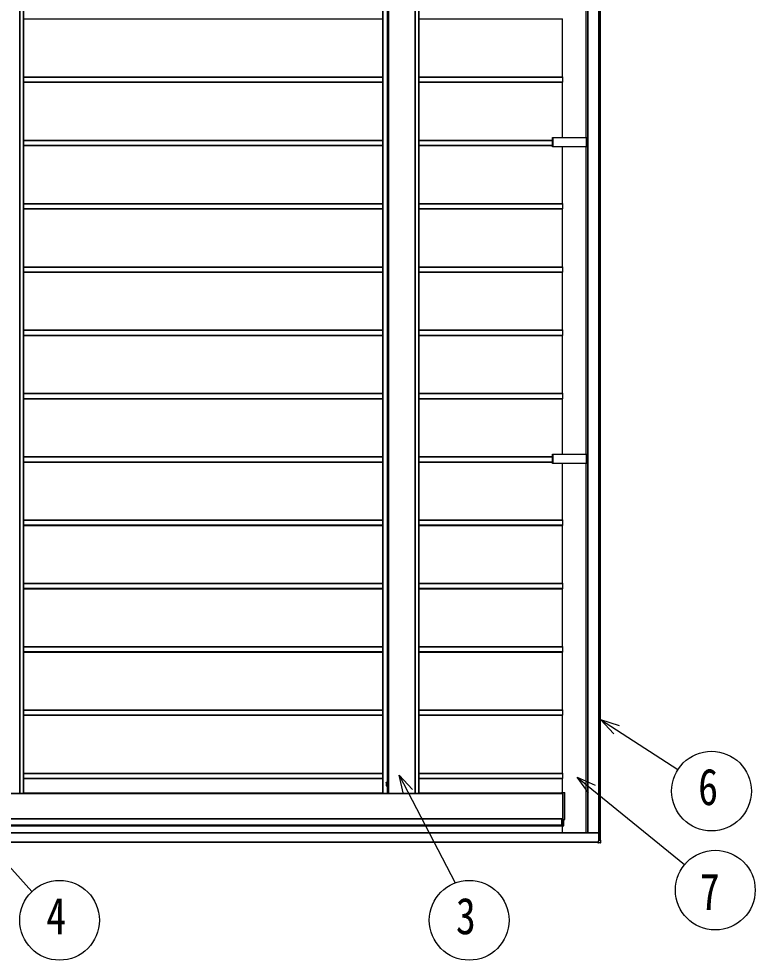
# Model space of a CAD drawing. Units: millimetres, scale not verified. Extents: x -14717 to 14718, y -10397 to 10401.
# Drawn here: x -1995 to 331, y -3821 to -848 of the extents above; entities that cross this region are included whole.
import ezdxf
from ezdxf.enums import TextEntityAlignment as Align

# ---------------------------------------------------------------- set-up
doc = ezdxf.new("R2010")
doc.units = ezdxf.units.MM
doc.header["$LTSCALE"] = 50
doc.layers.add('0-5_YKK_A1', color=4, linetype='Continuous')
doc.layers.add('0-6_YKK_D', color=6, linetype='Continuous')
doc.styles.add('ＭＳ ゴシック', font='')
doc.styles.get('ＭＳ ゴシック').set_extended_font_data('MS Gothic')

msp = doc.modelspace()

# ---------------------------------------------------------------- linework, layer by layer
at = {"layer": '0-5_YKK_A1'}
for p, q in [((-162.44, -3442.5), (-162.44, 1953.5)), ((-162.13, -3442.5), (-162.13, 1953.5)), ((-162.11, -3442.5), (-162.11, 1953.5)), ((-161.8, -3442.5), (-161.8, 1953.5)), ((-157.6, -3442.5), (-157.6, 1953.5)), ((-157.12, -3442.5), (-157.12, 1953.5)), ((-197.17, 1930.5), (-197.17, -3419.5)), ((-197.17, -3419.5), (-197.17, 1930.5)), ((-197.14, -3419.5), (-197.14, 1930.5)), ((-196.62, -3419.5), (-196.62, 1930.5)), ((-1992.23, 1805), (-1992.23, -3294)), ((-1991.75, -3294), (-1991.75, 1805)), ((-1980.71, 1805), (-1980.71, -3294)), ((-1980.23, -3294), (-1980.23, 1805)), ((-845.97, 1805), (-845.97, -3294)), ((-845.97, 1803.5), (-845.97, -3292.5)), ((-845.92, 1805), (-845.92, -3294)), ((-845.4, 1805), (-845.4, -3294)), ((-827.46, 1805), (-827.46, -3294)), ((-826.94, 1805), (-826.94, -3294)), ((-742.99, 1805), (-742.99, -3294)), ((-742.51, -3294), (-742.51, 1805)), ((-731.47, 1805), (-731.47, -3294)), ((-730.99, -3294), (-730.99, 1805)), ((-831.91, 1769.73), (-831.91, -3258.73)), ((-830.88, 1769.8), (-830.88, -3258.8)), ((-202.66, -1222.4), (-202.66, -252.4)), ((-202.56, -1222.4), (-202.56, -252.4)), ((-1980.23, -847.8), (-845.97, -847.8)), ((-730.99, -847.8), (-277.77, -847.8)), ((-277.77, -1030.5), (-277.77, -847.8)), ((-1980.23, -1030.5), (-845.97, -1030.5)), ((-1980.23, -1031.5), (-845.97, -1031.5)), ((-730.99, -1030.5), (-276.67, -1030.5)), ((-730.99, -1031.5), (-276.64, -1031.5)), ((-276.64, -1046.5), (-276.64, -1031.5)), ((-1980.23, -1046.5), (-845.97, -1046.5)), ((-1980.23, -1047.5), (-845.97, -1047.5)), ((-1980.23, -1047.8), (-845.97, -1047.8)), ((-730.99, -1046.5), (-276.64, -1046.5)), ((-730.99, -1047.5), (-276.67, -1047.5)), ((-730.99, -1047.8), (-277.77, -1047.8)), ((-277.77, -1222.4), (-277.77, -1047.8)), ((-1980.23, -1230.5), (-845.97, -1230.5)), ((-1980.23, -1231.5), (-845.97, -1231.5)), ((-1980.23, -1246.5), (-845.97, -1246.5)), ((-1980.23, -1247.5), (-845.97, -1247.5)), ((-1980.23, -1247.8), (-845.97, -1247.8)), ((-730.99, -1230.5), (-308.61, -1230.5)), ((-730.99, -1231.5), (-308.61, -1231.5)), ((-730.99, -1246.5), (-308.61, -1246.5)), ((-730.99, -1247.5), (-308.61, -1247.5)), ((-730.99, -1247.8), (-308.61, -1247.8)), ((-308.61, -1222.4), (-308.61, -1252.4)), ((-308.61, -1222.4), (-308.54, -1222.4)), ((-308.61, -1222.4), (-308.61, -1222.4)), ((-308.61, -1222.4), (-308.61, -1252.4)), ((-308.54, -1222.4), (-308.23, -1222.4)), ((-308.54, -1252.4), (-308.54, -1222.4)), ((-308.23, -1222.4), (-201.17, -1222.4)), ((-308.23, -1222.4), (-308.23, -1252.4)), ((-201.17, -1222.4), (-200.32, -1222.4)), ((-201.17, -1252.4), (-201.17, -1222.4)), ((-200.32, -1222.4), (-198.43, -1222.4)), ((-200.32, -1222.4), (-200.32, -1252.4)), ((-198.43, -1222.4), (-197.58, -1222.4)), ((-198.43, -1252.4), (-198.43, -1222.4)), ((-197.58, -1222.4), (-197.17, -1222.4)), ((-197.58, -1222.4), (-197.58, -1252.4)), ((-308.61, -1252.4), (-308.54, -1252.4)), ((-308.61, -1252.4), (-308.61, -1252.4)), ((-308.23, -1252.4), (-308.54, -1252.4)), ((-201.17, -1252.4), (-308.23, -1252.4)), ((-277.77, -1430.5), (-277.77, -1252.4)), ((-202.66, -2222.4), (-202.66, -1252.4)), ((-202.56, -2222.4), (-202.56, -1252.4)), ((-200.32, -1252.4), (-201.17, -1252.4)), ((-198.43, -1252.4), (-200.32, -1252.4)), ((-197.58, -1252.4), (-198.43, -1252.4)), ((-197.17, -1252.4), (-197.58, -1252.4)), ((-1980.23, -1430.5), (-845.97, -1430.5)), ((-1980.23, -1431.5), (-845.97, -1431.5)), ((-1980.23, -1446.5), (-845.97, -1446.5)), ((-1980.23, -1447.5), (-845.97, -1447.5)), ((-1980.23, -1447.8), (-845.97, -1447.8)), ((-730.99, -1430.5), (-276.67, -1430.5)), ((-730.99, -1431.5), (-276.64, -1431.5)), ((-730.99, -1446.5), (-276.64, -1446.5)), ((-730.99, -1447.5), (-276.67, -1447.5)), ((-730.99, -1447.8), (-277.77, -1447.8)), ((-277.77, -1630.5), (-277.77, -1447.8)), ((-276.64, -1446.5), (-276.64, -1431.5)), ((-1980.23, -1630.5), (-845.97, -1630.5)), ((-1980.23, -1631.5), (-845.97, -1631.5)), ((-730.99, -1630.5), (-276.67, -1630.5)), ((-730.99, -1631.5), (-276.64, -1631.5)), ((-276.64, -1646.5), (-276.64, -1631.5)), ((-1980.23, -1646.5), (-845.97, -1646.5)), ((-1980.23, -1647.5), (-845.97, -1647.5)), ((-1980.23, -1647.8), (-845.97, -1647.8)), ((-730.99, -1646.5), (-276.64, -1646.5)), ((-730.99, -1647.5), (-276.67, -1647.5)), ((-730.99, -1647.8), (-277.77, -1647.8)), ((-277.77, -1830.5), (-277.77, -1647.8)), ((-1980.23, -1830.5), (-845.97, -1830.5)), ((-1980.23, -1831.5), (-845.97, -1831.5)), ((-730.99, -1830.5), (-276.67, -1830.5)), ((-730.99, -1831.5), (-276.64, -1831.5)), ((-276.64, -1846.5), (-276.64, -1831.5)), ((-1980.23, -1846.5), (-845.97, -1846.5)), ((-1980.23, -1847.5), (-845.97, -1847.5)), ((-1980.23, -1847.8), (-845.97, -1847.8)), ((-730.99, -1846.5), (-276.64, -1846.5)), ((-730.99, -1847.5), (-276.67, -1847.5)), ((-730.99, -1847.8), (-277.77, -1847.8)), ((-277.77, -2030.5), (-277.77, -1847.8)), ((-1980.23, -2030.5), (-845.97, -2030.5)), ((-1980.23, -2031.5), (-845.97, -2031.5)), ((-1980.23, -2046.5), (-845.97, -2046.5)), ((-1980.23, -2047.5), (-845.97, -2047.5)), ((-1980.23, -2047.8), (-845.97, -2047.8)), ((-730.99, -2030.5), (-276.67, -2030.5)), ((-730.99, -2031.5), (-276.64, -2031.5)), ((-730.99, -2046.5), (-276.64, -2046.5)), ((-730.99, -2047.5), (-276.67, -2047.5)), ((-730.99, -2047.8), (-277.77, -2047.8)), ((-277.77, -2222.4), (-277.77, -2047.8)), ((-276.64, -2046.5), (-276.64, -2031.5)), ((-308.61, -2222.4), (-308.61, -2252.4)), ((-308.61, -2222.4), (-308.54, -2222.4)), ((-308.61, -2222.4), (-308.61, -2222.4)), ((-308.61, -2222.4), (-308.61, -2252.4)), ((-308.54, -2222.4), (-308.23, -2222.4)), ((-308.54, -2252.4), (-308.54, -2222.4)), ((-308.23, -2222.4), (-201.17, -2222.4)), ((-308.23, -2222.4), (-308.23, -2252.4)), ((-201.17, -2222.4), (-200.32, -2222.4)), ((-201.17, -2252.4), (-201.17, -2222.4)), ((-200.32, -2222.4), (-198.43, -2222.4)), ((-200.32, -2222.4), (-200.32, -2252.4)), ((-198.43, -2222.4), (-197.58, -2222.4)), ((-198.43, -2252.4), (-198.43, -2222.4)), ((-197.58, -2222.4), (-197.17, -2222.4)), ((-197.58, -2222.4), (-197.58, -2252.4)), ((-1980.23, -2230.5), (-845.97, -2230.5)), ((-1980.23, -2231.5), (-845.97, -2231.5)), ((-1980.23, -2246.5), (-845.97, -2246.5)), ((-1980.23, -2247.5), (-845.97, -2247.5)), ((-1980.23, -2247.8), (-845.97, -2247.8)), ((-730.99, -2230.5), (-308.61, -2230.5)), ((-730.99, -2231.5), (-308.61, -2231.5)), ((-730.99, -2246.5), (-308.61, -2246.5)), ((-730.99, -2247.5), (-308.61, -2247.5)), ((-730.99, -2247.8), (-308.61, -2247.8)), ((-308.61, -2252.4), (-308.54, -2252.4)), ((-308.61, -2252.4), (-308.61, -2252.4)), ((-308.23, -2252.4), (-308.54, -2252.4)), ((-201.17, -2252.4), (-308.23, -2252.4)), ((-277.77, -2430.5), (-277.77, -2252.4)), ((-202.66, -3419.5), (-202.66, -2252.4)), ((-202.56, -3419.5), (-202.56, -2252.4)), ((-200.32, -2252.4), (-201.17, -2252.4)), ((-198.43, -2252.4), (-200.32, -2252.4)), ((-197.58, -2252.4), (-198.43, -2252.4)), ((-197.17, -2252.4), (-197.58, -2252.4)), ((-1980.23, -2430.5), (-845.97, -2430.5)), ((-1980.23, -2431.5), (-845.97, -2431.5)), ((-730.99, -2430.5), (-276.67, -2430.5)), ((-730.99, -2431.5), (-276.64, -2431.5)), ((-276.64, -2446.5), (-276.64, -2431.5)), ((-1980.23, -2446.5), (-845.97, -2446.5)), ((-1980.23, -2447.5), (-845.97, -2447.5)), ((-1980.23, -2447.8), (-845.97, -2447.8)), ((-730.99, -2446.5), (-276.64, -2446.5)), ((-730.99, -2447.5), (-276.67, -2447.5)), ((-730.99, -2447.8), (-277.77, -2447.8)), ((-277.77, -2630.5), (-277.77, -2447.8)), ((-1980.23, -2630.5), (-845.97, -2630.5)), ((-1980.23, -2631.5), (-845.97, -2631.5)), ((-1980.23, -2646.5), (-845.97, -2646.5)), ((-730.99, -2630.5), (-276.67, -2630.5)), ((-730.99, -2631.5), (-276.64, -2631.5)), ((-730.99, -2646.5), (-276.64, -2646.5)), ((-276.64, -2646.5), (-276.64, -2631.5)), ((-1980.23, -2647.5), (-845.97, -2647.5)), ((-1980.23, -2647.8), (-845.97, -2647.8)), ((-730.99, -2647.5), (-276.67, -2647.5)), ((-730.99, -2647.8), (-277.77, -2647.8)), ((-277.77, -2830.5), (-277.77, -2647.8)), ((-1980.23, -2830.5), (-845.97, -2830.5)), ((-1980.23, -2831.5), (-845.97, -2831.5)), ((-1980.23, -2846.5), (-845.97, -2846.5)), ((-1980.23, -2847.5), (-845.97, -2847.5)), ((-1980.23, -2847.8), (-845.97, -2847.8)), ((-730.99, -2830.5), (-276.67, -2830.5)), ((-730.99, -2831.5), (-276.64, -2831.5)), ((-730.99, -2846.5), (-276.64, -2846.5)), ((-730.99, -2847.5), (-276.67, -2847.5)), ((-730.99, -2847.8), (-277.77, -2847.8)), ((-277.77, -3030.5), (-277.77, -2847.8)), ((-276.64, -2846.5), (-276.64, -2831.5)), ((-1980.23, -3030.5), (-845.97, -3030.5)), ((-1980.23, -3031.5), (-845.97, -3031.5)), ((-730.99, -3030.5), (-276.67, -3030.5)), ((-730.99, -3031.5), (-276.64, -3031.5)), ((-276.64, -3046.5), (-276.64, -3031.5)), ((-1980.23, -3046.5), (-845.97, -3046.5)), ((-1980.23, -3047.5), (-845.97, -3047.5)), ((-1980.23, -3047.8), (-845.97, -3047.8)), ((-730.99, -3046.5), (-276.64, -3046.5)), ((-730.99, -3047.5), (-276.67, -3047.5)), ((-730.99, -3047.8), (-277.77, -3047.8)), ((-277.77, -3230.5), (-277.77, -3047.8)), ((-1980.23, -3230.5), (-845.97, -3230.5)), ((-1980.23, -3231.5), (-845.97, -3231.5)), ((-730.99, -3230.5), (-276.67, -3230.5)), ((-730.99, -3231.5), (-276.64, -3231.5)), ((-276.64, -3246.5), (-276.64, -3231.5)), ((-1980.23, -3246.5), (-845.97, -3246.5)), ((-1980.23, -3247.5), (-845.97, -3247.5)), ((-1980.23, -3247.8), (-845.97, -3247.8)), ((-835.01, -3259.5), (-834.56, -3258.73)), ((-835.01, -3259.5), (-835.01, -3269.5)), ((-835.01, -3269.5), (-834.56, -3270.27)), ((-834.56, -3258.73), (-831.01, -3258.73)), ((-834.56, -3261.61), (-831.01, -3261.61)), ((-834.56, -3267.39), (-831.01, -3267.39)), ((-834.56, -3270.27), (-831.01, -3270.27)), ((-831.91, -3270.27), (-831.91, -3294)), ((-831.01, -3258.73), (-831.01, -3270.27)), ((-831.01, -3258.8), (-829.81, -3258.8)), ((-831.01, -3270.2), (-829.81, -3270.2)), ((-830.88, -3270.2), (-830.88, -3294)), ((-730.99, -3246.5), (-276.64, -3246.5)), ((-730.99, -3247.5), (-276.67, -3247.5)), ((-730.99, -3247.8), (-277.77, -3247.8)), ((-277.77, -3291.5), (-277.77, -3247.8)), ((-4589.52, -3294.5), (-276.02, -3294.5)), ((-4589.52, -3295), (-276.02, -3295)), ((-2076.18, -3294), (-1992.23, -3294)), ((-1992.23, -3294), (-1991.75, -3294)), ((-1991.75, -3294), (-1980.71, -3294)), ((-1980.71, -3294), (-1980.23, -3294)), ((-1980.23, -3292.5), (-845.97, -3292.5)), ((-845.97, -3294), (-845.92, -3294)), ((-845.97, -3294), (-845.97, -3294)), ((-845.92, -3294), (-845.4, -3294)), ((-845.4, -3294), (-831.91, -3294)), ((-831.91, -3294), (-830.88, -3294)), ((-830.88, -3294), (-827.46, -3294)), ((-827.46, -3294), (-826.94, -3294)), ((-826.94, -3294), (-742.99, -3294)), ((-815.06, -3294.5), (-815.06, -3294)), ((-813.33, -3294.5), (-813.33, -3294)), ((-757.09, -3294.5), (-757.09, -3294)), ((-755.36, -3294.5), (-755.36, -3294)), ((-742.99, -3294), (-742.51, -3294)), ((-742.51, -3294), (-731.47, -3294)), ((-731.47, -3294), (-730.99, -3294)), ((-730.99, -3292.5), (-280.63, -3292.5)), ((-280.63, -3291.5), (-280.63, -3294)), ((-280.63, -3291.5), (-280.63, -3294)), ((-276.04, -3294), (-280.63, -3294)), ((-280.63, -3294), (-280.63, -3294)), ((-276.82, -3294), (-276.82, -3294.5)), ((-276.02, -3374.5), (-276.02, -3294.5)), ((-275.94, -3292), (-275.94, -3377)), ((-270.42, -3292.34), (-275.94, -3292)), ((-270.42, -3376.66), (-270.42, -3292.34)), ((-270.42, -3292.34), (-269.97, -3292.34)), ((-269.97, -3376.66), (-269.97, -3292.34)), ((-269.97, -3292.34), (-269.97, -3292.34)), ((-4589.52, -3374), (-276.02, -3374)), ((-4589.52, -3374.5), (-276.02, -3374.5)), ((-4589.52, -3374.8), (-276.64, -3374.8)), ((-279.62, -3394.5), (-279.62, -3375.5)), ((-279.6, -3375), (-276.04, -3375)), ((-274.01, -3377.66), (-279.53, -3378)), ((-279.53, -3378), (-279.53, -3397)), ((-275.95, -3377.5), (-279.51, -3377.5)), ((-276.64, -3375), (-276.64, -3374.8)), ((-270.44, -3377.16), (-275.95, -3377.5)), ((-275.94, -3377), (-270.42, -3376.66)), ((-274.01, -3396.66), (-274.01, -3377.66)), ((-274.01, -3377.66), (-273.56, -3377.66)), ((-273.56, -3396.66), (-273.56, -3377.66)), ((-270.42, -3376.66), (-269.97, -3376.66)), ((-269.97, -3376.66), (-269.97, -3376.66)), ((-162.62, -3419.5), (-5160.27, -3419.5)), ((-5125.84, -3394), (-279.62, -3394)), ((-5125.84, -3394.5), (-279.62, -3394.5)), ((-5125.84, -3396.5), (-280.63, -3396.5)), ((-280.63, -3395), (-280.63, -3397.5)), ((-280.63, -3395), (-279.63, -3395)), ((-280.63, -3395), (-280.63, -3395)), ((-280.63, -3395), (-280.63, -3397.5)), ((-279.55, -3397.5), (-280.63, -3397.5)), ((-274.03, -3397.16), (-279.55, -3397.5)), ((-279.53, -3397), (-274.01, -3396.66)), ((-277.76, -3419.5), (-277.76, -3397.39)), ((-274.01, -3396.66), (-273.56, -3396.66)), ((-273.56, -3396.66), (-273.56, -3396.66)), ((-162.6, -3420), (-5160.26, -3420)), ((-164.1, -3449), (-5158.7, -3449)), ((-164.12, -3449.5), (-5158.7, -3449.5)), ((-165.53, -3450.03), (-165.53, -3449.5)), ((-164.06, -3444), (-162.86, -3444)), ((-164.06, -3450.03), (-164.05, -3444.32)), ((-162.85, -3444.32), (-164.05, -3444.32)), ((-162.6, -3420), (-162.6, -3443.79)), ((-162.59, -3443.7), (-162.56, -3443.7)), ((-162.25, -3442.5), (-156.55, -3442.5)), ((-162.25, -3442.5), (-162.25, -3443.72)), ((-157.03, -3450.03), (-156.55, -3442.5)), ((-156.55, -3450.03), (-156.07, -3442.5)), ((-156.55, -3442.5), (-156.07, -3442.5)), ((-165.52, -3450.5), (-164.08, -3450.5)), ((-157.05, -3450.5), (-164.08, -3450.5)), ((-164.06, -3450.03), (-157.03, -3450.03))]:
    msp.add_line(p, q, dxfattribs=at)
for points in [[(-835.01, -3261.45), (-832.65, -3262.6), (-831.64, -3264.5)], [(-835.01, -3267.55), (-832.65, -3266.4), (-831.64, -3264.5)], [(-280.63, -3291.5), (-275.95, -3291.5), (-270.44, -3291.84)], [(-164.12, -3449.5), (-164.1, -3449.5), (-164.09, -3444), (-164.06, -3444)], [(-162.59, -3443.7), (-162.58, -3442.5), (-162.56, -3442.5)], [(-162.56, -3443.7), (-162.56, -3442.5), (-162.25, -3442.5)]]:
    msp.add_lwpolyline(points, dxfattribs=at)
msp.add_lwpolyline([(-828.21, -3270.75), (-828.21, -3258.25), (-829.81, -3258.25), (-829.81, -3270.75)], close=True, dxfattribs=at)
for centre, radius, start, end in [((-275.61, -847.73), 2.16, 174.01335, 181.98909), ((-283.83, -1031.25), 7.19, 358.01091, 5.98665), ((-275.61, -1047.73), 2.16, 174.01335, 181.98909), ((-283.83, -1046.75), 7.19, 354.01335, 1.98909), ((-275.61, -1447.73), 2.16, 174.01335, 181.98909), ((-283.83, -1431.25), 7.19, 358.01091, 5.98665), ((-283.83, -1446.75), 7.19, 354.01335, 1.98909), ((-283.83, -1631.25), 7.19, 358.01091, 5.98665), ((-275.61, -1647.73), 2.16, 174.01335, 181.98909), ((-283.83, -1646.75), 7.19, 354.01335, 1.98909), ((-283.83, -1831.25), 7.19, 358.01091, 5.98665), ((-275.61, -1847.73), 2.16, 174.01335, 181.98909), ((-283.83, -1846.75), 7.19, 354.01335, 1.98909), ((-275.61, -2047.73), 2.16, 174.01335, 181.98909), ((-283.83, -2031.25), 7.19, 358.01091, 5.98665), ((-283.83, -2046.75), 7.19, 354.01335, 1.98909), ((-283.83, -2431.25), 7.19, 358.01091, 5.98665), ((-275.61, -2447.73), 2.16, 174.01335, 181.98909), ((-283.83, -2446.75), 7.19, 354.01335, 1.98909), ((-283.83, -2631.25), 7.19, 358.01091, 5.98665), ((-283.83, -2646.75), 7.19, 354.01335, 1.98909), ((-275.61, -2647.73), 2.16, 174.01335, 181.98909), ((-275.61, -2847.73), 2.16, 174.01335, 181.98909), ((-283.83, -2831.25), 7.19, 358.01091, 5.98665), ((-283.83, -2846.75), 7.19, 354.01335, 1.98909), ((-283.83, -3031.25), 7.19, 358.01091, 5.98665), ((-275.61, -3047.73), 2.16, 174.01335, 181.98909), ((-283.83, -3046.75), 7.19, 354.01335, 1.98909), ((-283.83, -3231.25), 7.19, 358.01091, 5.98665), ((-832.45, -3260.17), 2.56, 145.61708, 214.38292), ((-832.45, -3268.83), 2.56, 145.61708, 214.38292), ((-825.45, -3264.5), 9.55, 162.41276, 197.58724), ((-275.61, -3247.73), 2.16, 174.01335, 181.98909), ((-283.83, -3246.75), 7.19, 354.01335, 1.98909), ((-822.78, -3291.3), 3.2, 237.52075, 269.99876), ((-819.99, -3291.3), 3.2, 237.52075, 269.99876), ((-750.43, -3291.3), 3.2, 270.00124, 302.47925), ((-275.51, -3294.05), 2.23, 178.81283, 191.73811), ((-279.62, -3294.38), 3.6, 358.01091, 5.98665), ((-271.74, -3292.13), 1.33, 351.1907, 12.80687), ((-270.47, -3292.34), 0.5, 0, 86.49039), ((-276.02, -3375.38), 3.6, 174.01335, 181.98909), ((-274.48, -3374.73), 2.16, 174.01335, 181.98909), ((-279.62, -3374.63), 3.6, 354.01335, 1.98909), ((-270.47, -3376.66), 0.5, 273.50961, 0), ((-271.74, -3376.87), 1.33, 347.19313, 8.8093), ((-283.21, -3394.63), 3.6, 354.01335, 1.98909), ((-274.06, -3396.66), 0.5, 273.50961, 0), ((-275.33, -3396.87), 1.33, 347.19313, 8.8093), ((-166.2, -3419.88), 3.6, 358.01091, 5.98665), ((-166.39, -3444.24), 2.33, 357.96945, 5.79126), ((-165.19, -3444.24), 2.33, 357.96945, 5.79126), ((-162.32, -3442.32), 1.41, 260.27585, 272.96784), ((-162.23, -3450.14), 3.31, 178.04871, 186.2006), ((-167.37, -3450.14), 3.31, 353.7994, 1.95129), ((-157.05, -3450), 0.5, 270, 356.3803), ((-160.33, -3450.14), 3.31, 353.7994, 1.95129), ((-156.78, -3448.05), 1.99, 262.9418, 276.81012)]:
    msp.add_arc(centre, radius, start, end, dxfattribs=at)
for centre, major_axis, ratio, start_param, end_param in [((-275.95, -3292), (0, -0.501), 0.034899, 1.5745278, 3.1415972), ((-279.51, -3378), (0, -0.501), 0.034899, 3.1415881, 4.7086575), ((-275.95, -3377), (0, -0.501), 0.034899, 6.2831808, 7.8502502), ((-274.03, -3377.67), (-0.03, -0.503), 0.025231, 1.5797501, 2.1733026), ((-273.53, -3377.67), (0, -1), 0.034899, 4.396521, 4.7086575), ((-279.55, -3397), (0, -0.501), 0.034899, 6.2831808, 7.8502502), ((-162.89, -3443.7), (-0.181, -0.24), 0.997782, 0.6458655, 2.2166618), ((-162.86, -3443.7), (-0.197, -0.227), 0.995696, 0.713462, 2.2842584), ((-162.85, -3443.72), (-0.362, -0.479), 0.997782, 0.6458655, 2.2166618)]:
    msp.add_ellipse(centre, major_axis=major_axis, ratio=ratio, start_param=start_param, end_param=end_param, dxfattribs=at)
at = {"layer": '0-6_YKK_D'}
for points in [[(-115.77, -3106.75), (-157.12, -3061.09), (-98.48, -3079.96)], [(-157.12, -3061.09), (-107.13, -3093.36), (87.32, -3218.85)], [(-779.77, -3297.02), (-793.07, -3236.87), (-751.48, -3282.31)], [(-793.07, -3236.87), (-765.62, -3289.66), (-616.13, -3577.14)], [(-194.82, -3293.01), (-230.89, -3243.08), (-174.69, -3268.29)], [(-230.89, -3243.08), (-184.75, -3280.65), (108.36, -3519.39)], [(-2092.51, -3449.5), (-2052.85, -3493.85), (-1953.85, -3604.53)]]:
    msp.add_lwpolyline(points, dxfattribs=at)
for centre in [(193.19, -3287.17), (205.28, -3599.89), (-1866.44, -3695.28), (-572.31, -3695.28)]:
    msp.add_circle(centre, 126, dxfattribs=at)

# ---------------------------------------------------------------- texts
at = {"layer": '0-6_YKK_D', "style": 'ＭＳ ゴシック', "width": 0.8}
for s, p in [('6', (151.19, -3365.92)), ('7', (156.32, -3697.01)), ('4', (-1908.44, -3774.03)), ('3', (-614.31, -3774.03))]:
    msp.add_text(s, height=115.5, dxfattribs=at).set_placement(p, align=Align.BOTTOM_LEFT)

doc.saveas('drawing.dxf')
